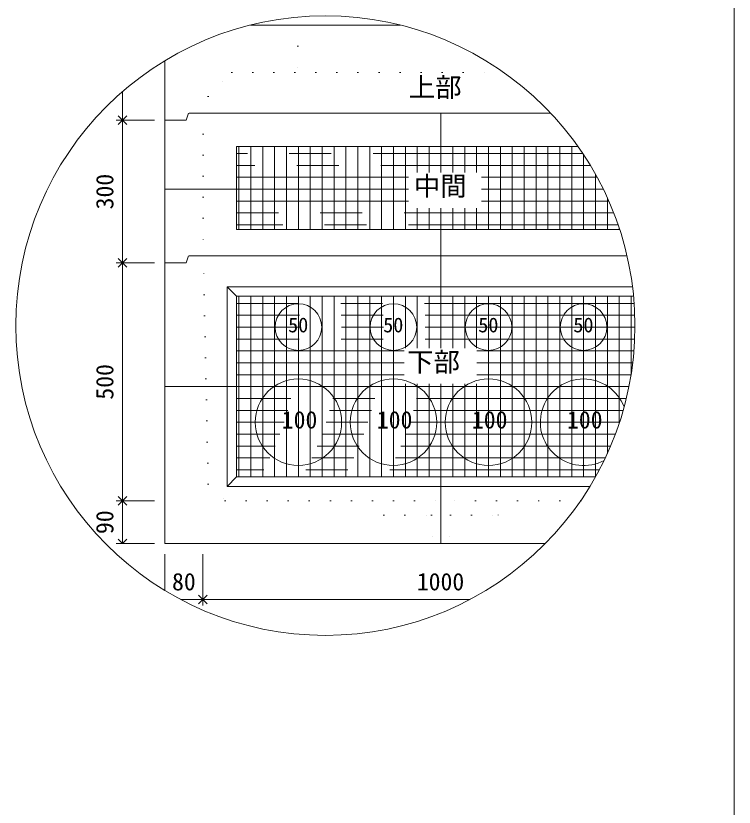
# Model space of a CAD drawing. Units: millimetres, scale not verified. Extents: x -4890 to 18490, y -2292 to 2292.
# Drawn here: x -2918 to -1830, y -588 to 610 of the extents above; entities that cross this region are included whole.
import ezdxf
from ezdxf.enums import TextEntityAlignment as Align

# ---------------------------------------------------------------- set-up
doc = ezdxf.new("R2010")
doc.units = ezdxf.units.MM
doc.header["$LTSCALE"] = 10
doc.linetypes.add('USER2', pattern=[50.8, 31.75, -6.35, 6.35, -6.35])
doc.linetypes.add('USER5', pattern=[3.185, 0.01, -3.175])
for name, color, linetype, lineweight in [('0-0_0', 1, 'Continuous', 18), ('0-1_Defpoints', 7, 'USER2', 5), ('0-2_waku', 7, 'Continuous', 18), ('0-3_gaikei', 7, 'Continuous', 18), ('0-4_kakure', 7, 'USER5', 18), ('0-5_sunpou', 7, 'Continuous', 5), ('0-7_center', 7, 'Continuous', 18), ('0-8_hole', 6, 'Continuous', 18), ('0-D_dims', 7, 'Continuous', 18), ('0-E_文字１', 150, 'USER2', 18), ('0-F_コア部分\u3000寸法補助線3', 150, 'USER2', 18), ('1-0_コア部分\u3000寸法補助線2', 150, 'USER2', 18), ('1-1_コア部分\u3000中心補助線', 1, 'Continuous', 18), ('1-2_コア部分\u3000寸法補助線', 7, 'USER2', 5), ('1-3_uchigawa2', 6, 'USER2', 18)]:
    doc.layers.add(name, color=color, linetype=linetype, lineweight=lineweight)
doc.styles.add('ＭＳ ゴシック', font='')
doc.styles.get('ＭＳ ゴシック').set_extended_font_data('MS Gothic')

# ---------------------------------------------------------------- blocks, each defined once
blk = doc.blocks.new('_Open90_32')
at = {"layer": '0-5_sunpou'}
blk.add_line((0, 0), (-1, 0), dxfattribs=at)
blk.add_lwpolyline([(-0.5, 0.5), (0, 0), (-0.5, -0.5)], dxfattribs=at)

msp = doc.modelspace()

# ---------------------------------------------------------------- linework, layer by layer
at = {"layer": '0-0_0'}
for p, q in [((-2274.09, 372.48), (-2274.09, 462.65)), ((-2323.09, 347.45), (-2692.3, 347.45)), ((-2028.25, 347.45), (-2212.92, 347.45)), ((-2274.09, 246.65), (-2274.09, 318.58)), ((-2274.09, 106.68), (-2274.09, 246.65)), ((-2691.69, 48.65), (-1989.49, 48.65)), ((-2274.09, -188.95), (-2274.09, 52.78))]:
    msp.add_line(p, q, dxfattribs=at)
at = {"layer": '0-1_Defpoints'}
for p, q in [((-2562.09, 286.25), (-2562.09, 412.25)), ((-2490.09, 286.25), (-2490.09, 412.25)), ((-2418.09, 286.25), (-2418.09, 412.25)), ((-2346.09, 286.25), (-2346.09, 412.25)), ((-2202.09, 286.25), (-2202.09, 412.25)), ((-2130.09, 286.25), (-2130.09, 412.25)), ((-2059.36, 401.45), (-2583.69, 401.45)), ((-2058.09, 286.25), (-2058.09, 399.54)), ((-2005.82, 293.45), (-2583.69, 293.45)), ((-2562.09, -88.15), (-2562.09, 185.45)), ((-2490.09, -88.15), (-2490.09, 185.45)), ((-2418.09, -88.15), (-2418.09, 185.45)), ((-2346.09, -88.15), (-2346.09, 185.45)), ((-2202.09, -88.15), (-2202.09, 185.45)), ((-2130.09, -88.15), (-2130.09, 185.45)), ((-2058.09, -88.15), (-2058.09, 185.45)), ((-1986.09, 67.62), (-1986.09, 185.45)), ((-1980.76, 120.65), (-2583.69, 120.65)), ((-2010.04, -23.35), (-2583.69, -23.35))]:
    msp.add_line(p, q, dxfattribs=at)
at = {"layer": '0-2_waku'}
msp.add_line((-1830, 2291.5), (-1830, -1983.5), dxfattribs=at)
at = {"layer": '0-2_waku', "color": 6, "linetype": 'USER2'}
for p, q in [((-2583.69, 412.25), (-2274.09, 412.25)), ((-2583.69, 412.25), (-2583.69, 286.25)), ((-2066.8, 412.25), (-2274.09, 412.25)), ((-2583.69, 286.25), (-2274.09, 286.25)), ((-2003.41, 286.25), (-2274.09, 286.25))]:
    msp.add_line(p, q, dxfattribs=at)
at = {"layer": '0-3_gaikei'}
for p, q in [((-2562.75, 595.85), (-2508.7, 595.85)), ((-2562.75, 595.85), (-2508.7, 595.85)), ((-2562.75, 595.85), (-2508.7, 595.85)), ((-2335.65, 595.85), (-2562.75, 595.85)), ((-2562.7, 595.85), (-2335.65, 595.85)), ((-2562.7, 595.85), (-2335.65, 595.85)), ((-2692.3, 451.85), (-2692.3, 541.87)), ((-2656.3, 462.65), (-2659.9, 451.85)), ((-2274.09, 462.65), (-2655.69, 462.65)), ((-2108.11, 462.65), (-2274.7, 462.65)), ((-2692.3, 451.85), (-2692.3, -188.95)), ((-2659.9, 451.85), (-2692.3, 451.85)), ((-2659.9, 451.85), (-2692.3, 451.85)), ((-2656.3, 246.65), (-2659.9, 235.85)), ((-2274.09, 246.65), (-2655.69, 246.65)), ((-1992.4, 246.65), (-2274.7, 246.65)), ((-2659.9, 235.85), (-2692.3, 235.85)), ((-2659.9, 235.85), (-2692.3, 235.85)), ((-2692.3, -188.95), (-2115.99, -188.95)), ((-2692.3, -188.95), (-2115.99, -188.95)), ((-2692.3, -188.95), (-2115.99, -188.95))]:
    msp.add_line(p, q, dxfattribs=at)
at = {"layer": '0-4_kakure'}
for p, q in [((-2490.7, 595.85), (-2490.7, 607.97)), ((-2490.7, 595.85), (-2490.7, 523.85)), ((-2626.89, 487.85), (-2590.89, 523.85)), ((-2590.89, 523.85), (-2178.61, 523.85)), ((-2626.89, 487.85), (-2634.09, 462.65)), ((-2634.09, 462.65), (-2634.09, 246.65)), ((-2626.66, -98.95), (-2634.09, 246.65)), ((-2626.66, -98.95), (-2600.91, -124.15)), ((-2600.91, -124.15), (-2274.09, -124.15)), ((-2360.49, -145.75), (-2382.09, -124.15)), ((-2062.44, -124.15), (-2274.09, -124.15)), ((-2187.69, -145.75), (-2166.09, -124.15)), ((-2360.49, -145.75), (-2288.49, -145.75)), ((-2288.49, -145.75), (-2285.61, -188.95)), ((-2259.69, -145.75), (-2262.57, -188.95)), ((-2259.69, -145.75), (-2187.69, -145.75))]:
    msp.add_line(p, q, dxfattribs=at)
at = {"layer": '0-5_sunpou', "color": 150, "lineweight": 18}
for p, q in [((-2756.61, 494.97), (-2756.61, 464.81)), ((-2708.14, 451.85), (-2765.97, 451.85)), ((-2723.98, 451.85), (-2765.97, 451.85)), ((-2756.61, 438.89), (-2756.61, 248.81)), ((-2708.14, 235.85), (-2765.97, 235.85)), ((-2708.14, 235.85), (-2765.97, 235.85)), ((-2756.61, 222.89), (-2756.61, -111.19)), ((-2708.14, -124.15), (-2765.97, -124.15)), ((-2723.98, -124.15), (-2765.97, -124.15)), ((-2756.61, -137.11), (-2756.61, -175.99)), ((-2708.14, -188.95), (-2765.97, -188.95)), ((-2692.3, -204.79), (-2692.3, -260)), ((-2634.7, -204.79), (-2634.7, -282.85)), ((-2634.7, -204.79), (-2634.7, -282.85)), ((-2668.52, -273.49), (-2647.66, -273.49)), ((-2621.74, -273.49), (-2229.88, -273.49))]:
    msp.add_line(p, q, dxfattribs=at)
msp.add_circle((-2449.2, 140.93), 468.88, dxfattribs=at)
at = {"layer": '0-7_center'}
for centre, radius in [((-2490.09, 138.65), 35.28), ((-2346.09, 138.65), 35.28), ((-2202.09, 138.65), 35.28), ((-2058.09, 138.65), 35.28), ((-2490.09, -5.35), 65.52), ((-2346.09, -5.35), 65.52), ((-2202.09, -5.35), 65.52)]:
    msp.add_circle(centre, radius, dxfattribs=at)
msp.add_arc((-2058.09, -5.35), 65.52, 20.66629, 298.32089, dxfattribs=at)
at = {"layer": '0-8_hole'}
for p, q in [((-2598.09, 199.85), (-2583.69, 185.45)), ((-2598.09, -102.55), (-2598.09, 199.85)), ((-2583.69, 185.45), (-2274.09, 185.45)), ((-2583.69, -88.15), (-2583.69, 185.45)), ((-2274.09, 185.45), (-1982.44, 185.45)), ((-2598.09, -102.55), (-2583.69, -88.15)), ((-2583.69, -88.15), (-2040.09, -88.15)), ((-2598.09, -102.55), (-2048.5, -102.55))]:
    msp.add_line(p, q, dxfattribs=at)
msp.add_lwpolyline([(-2598.09, 199.85), (-2274.09, 199.85), (-1984.04, 199.85)], dxfattribs=at)
at = {"layer": '0-E_文字１'}
for p, q in [((-2580.09, 286.25), (-2580.09, 412.25)), ((-2544.09, 286.25), (-2544.09, 412.25)), ((-2508.09, 286.25), (-2508.09, 412.25)), ((-2472.09, 286.25), (-2472.09, 412.25)), ((-2436.09, 286.25), (-2436.09, 412.25)), ((-2400.09, 286.25), (-2400.09, 412.25)), ((-2364.09, 286.25), (-2364.09, 412.25)), ((-2328.09, 286.25), (-2328.09, 412.25)), ((-2292.09, 372.48), (-2292.09, 412.25)), ((-2256.09, 372.48), (-2256.09, 412.25)), ((-2220.09, 372.48), (-2220.09, 412.25)), ((-2184.09, 286.25), (-2184.09, 412.25)), ((-2148.09, 286.25), (-2148.09, 412.25)), ((-2112.09, 286.25), (-2112.09, 412.25)), ((-2076.09, 286.25), (-2076.09, 412.25)), ((-2323.09, 365.45), (-2583.69, 365.45)), ((-2037.57, 365.45), (-2212.92, 365.45)), ((-2040.09, 286.25), (-2040.09, 370.01)), ((-2323.09, 329.45), (-2583.69, 329.45)), ((-2019.89, 329.45), (-2212.92, 329.45)), ((-2292.09, 286.25), (-2292.09, 318.58)), ((-2256.09, 286.25), (-2256.09, 318.58)), ((-2220.09, 286.25), (-2220.09, 318.58)), ((-2004.09, 286.25), (-2004.09, 288.32)), ((-2580.09, -88.15), (-2580.09, 185.45)), ((-2544.09, -88.15), (-2544.09, 185.45)), ((-2508.09, -88.15), (-2508.09, 185.45)), ((-2472.09, -88.15), (-2472.09, 185.45)), ((-2436.09, -88.15), (-2436.09, 185.45)), ((-2400.09, -88.15), (-2400.09, 185.45)), ((-2364.09, -88.15), (-2364.09, 185.45)), ((-2328.09, 106.68), (-2328.09, 185.45)), ((-2292.09, 106.68), (-2292.09, 185.45)), ((-2256.09, 106.68), (-2256.09, 185.45)), ((-2220.09, 106.68), (-2220.09, 185.45)), ((-2184.09, -88.15), (-2184.09, 185.45)), ((-2148.09, -88.15), (-2148.09, 185.45)), ((-2112.09, -88.15), (-2112.09, 185.45)), ((-2076.09, -88.15), (-2076.09, 185.45)), ((-2040.09, -88.15), (-2040.09, 185.45)), ((-2004.09, -6.45), (-2004.09, 185.45)), ((-1981.54, 174.65), (-2583.69, 174.65)), ((-1980.33, 138.65), (-2583.69, 138.65)), ((-2329.71, 102.65), (-2583.69, 102.65)), ((-1981.89, 102.65), (-2219.55, 102.65)), ((-2329.71, 66.65), (-2583.69, 66.65)), ((-1986.24, 66.65), (-2219.55, 66.65)), ((-2328.09, -88.15), (-2328.09, 52.78)), ((-2292.09, -88.15), (-2292.09, 52.78)), ((-2256.09, -88.15), (-2256.09, 52.78)), ((-2220.09, -88.15), (-2220.09, 52.78)), ((-1993.47, 30.65), (-2583.69, 30.65)), ((-2003.72, -5.35), (-2583.69, -5.35)), ((-2017.2, -41.35), (-2583.69, -41.35)), ((-2034.23, -77.35), (-2583.69, -77.35))]:
    msp.add_line(p, q, dxfattribs=at)
at = {"layer": '0-F_コア部分\u3000寸法補助線3'}
for p, q in [((-2562.09, 286.25), (-2562.09, 412.25)), ((-2526.09, 286.25), (-2526.09, 412.25)), ((-2490.09, 286.25), (-2490.09, 412.25)), ((-2454.09, 286.25), (-2454.09, 412.25)), ((-2382.09, 286.25), (-2382.09, 412.25)), ((-2310.09, 372.48), (-2310.09, 412.25)), ((-2238.09, 372.48), (-2238.09, 412.25)), ((-2166.09, 286.25), (-2166.09, 412.25)), ((-2094.09, 286.25), (-2094.09, 412.25)), ((-2047.91, 383.45), (-2583.69, 383.45)), ((-2022.09, 286.25), (-2022.09, 334.38)), ((-2012.43, 311.45), (-2583.69, 311.45)), ((-2310.09, 286.25), (-2310.09, 318.58)), ((-2238.09, 286.25), (-2238.09, 318.58)), ((-2526.09, -88.15), (-2526.09, 185.45)), ((-2490.09, -88.15), (-2490.09, 185.45)), ((-2454.09, -88.15), (-2454.09, 185.45)), ((-2382.09, -88.15), (-2382.09, 185.45)), ((-2310.09, 106.68), (-2310.09, 185.45)), ((-2238.09, 106.68), (-2238.09, 185.45)), ((-2166.09, -88.15), (-2166.09, 185.45)), ((-2094.09, -88.15), (-2094.09, 185.45)), ((-2022.09, -52.52), (-2022.09, 185.45)), ((-1980.59, 156.65), (-2583.69, 156.65)), ((-2329.71, 84.65), (-2583.69, 84.65)), ((-1983.71, 84.65), (-2219.55, 84.65)), ((-2310.09, -88.15), (-2310.09, 52.78)), ((-2238.09, -88.15), (-2238.09, 52.78)), ((-1998.21, 12.65), (-2583.69, 12.65)), ((-2025.25, -59.35), (-2583.69, -59.35))]:
    msp.add_line(p, q, dxfattribs=at)
at = {"layer": '1-0_コア部分\u3000寸法補助線2'}
for p, q in [((-2562.09, 286.25), (-2562.09, 412.25)), ((-2526.09, 286.25), (-2526.09, 412.25)), ((-2490.09, 286.25), (-2490.09, 412.25)), ((-2454.09, 286.25), (-2454.09, 412.25)), ((-2382.09, 286.25), (-2382.09, 412.25)), ((-2310.09, 372.48), (-2310.09, 412.25)), ((-2238.09, 372.48), (-2238.09, 412.25)), ((-2166.09, 286.25), (-2166.09, 412.25)), ((-2094.09, 286.25), (-2094.09, 412.25)), ((-2047.91, 383.45), (-2583.69, 383.45)), ((-2022.09, 286.25), (-2022.09, 334.38)), ((-2012.43, 311.45), (-2583.69, 311.45)), ((-2310.09, 286.25), (-2310.09, 318.58)), ((-2238.09, 286.25), (-2238.09, 318.58)), ((-2526.09, -88.15), (-2526.09, 185.45)), ((-2490.09, -88.15), (-2490.09, 185.45)), ((-2454.09, -88.15), (-2454.09, 185.45)), ((-2382.09, -88.15), (-2382.09, 185.45)), ((-2310.09, 106.68), (-2310.09, 185.45)), ((-2238.09, 106.68), (-2238.09, 185.45)), ((-2166.09, -88.15), (-2166.09, 185.45)), ((-2094.09, -88.15), (-2094.09, 185.45)), ((-2022.09, -52.52), (-2022.09, 185.45)), ((-1980.59, 156.65), (-2583.69, 156.65)), ((-2329.71, 84.65), (-2583.69, 84.65)), ((-1983.71, 84.65), (-2219.55, 84.65)), ((-2310.09, -88.15), (-2310.09, 52.78)), ((-2238.09, -88.15), (-2238.09, 52.78)), ((-1998.21, 12.65), (-2583.69, 12.65)), ((-2025.25, -59.35), (-2583.69, -59.35))]:
    msp.add_line(p, q, dxfattribs=at)
at = {"layer": '1-1_コア部分\u3000中心補助線'}
for p, q in [((-2274.09, 372.48), (-2274.09, 462.65)), ((-2323.09, 347.45), (-2692.3, 347.45)), ((-2028.25, 347.45), (-2212.92, 347.45)), ((-2274.09, 246.65), (-2274.09, 318.58)), ((-2274.09, 106.68), (-2274.09, 246.65)), ((-2691.69, 48.65), (-1989.49, 48.65)), ((-2274.09, -188.95), (-2274.09, 52.78))]:
    msp.add_line(p, q, dxfattribs=at)
at = {"layer": '1-2_コア部分\u3000寸法補助線'}
for p, q in [((-2562.09, 286.25), (-2562.09, 412.25)), ((-2490.09, 286.25), (-2490.09, 412.25)), ((-2418.09, 286.25), (-2418.09, 412.25)), ((-2346.09, 286.25), (-2346.09, 412.25)), ((-2202.09, 286.25), (-2202.09, 412.25)), ((-2130.09, 286.25), (-2130.09, 412.25)), ((-2059.36, 401.45), (-2583.69, 401.45)), ((-2058.09, 286.25), (-2058.09, 399.54)), ((-2005.82, 293.45), (-2583.69, 293.45)), ((-2562.09, -88.15), (-2562.09, 185.45)), ((-2490.09, -88.15), (-2490.09, 185.45)), ((-2418.09, -88.15), (-2418.09, 185.45)), ((-2346.09, -88.15), (-2346.09, 185.45)), ((-2202.09, -88.15), (-2202.09, 185.45)), ((-2130.09, -88.15), (-2130.09, 185.45)), ((-2058.09, -88.15), (-2058.09, 185.45)), ((-1986.09, 67.62), (-1986.09, 185.45)), ((-1980.76, 120.65), (-2583.69, 120.65)), ((-2010.04, -23.35), (-2583.69, -23.35))]:
    msp.add_line(p, q, dxfattribs=at)
at = {"layer": '1-3_uchigawa2'}
for p, q in [((-2583.69, 412.25), (-2274.09, 412.25)), ((-2583.69, 412.25), (-2583.69, 286.25)), ((-2066.8, 412.25), (-2274.09, 412.25)), ((-2583.69, 286.25), (-2274.09, 286.25)), ((-2003.41, 286.25), (-2274.09, 286.25))]:
    msp.add_line(p, q, dxfattribs=at)

# ---------------------------------------------------------------- block references
at = {"layer": '0-5_sunpou', "xscale": 12.96, "yscale": 12.96}
for p, rotation in [((-2756.61, 451.85), 270), ((-2756.61, 451.85), 90), ((-2756.61, 235.85), 270), ((-2756.61, 235.85), 90), ((-2756.61, -124.15), 270), ((-2756.61, -124.15), 90), ((-2756.61, -188.95), 270), ((-2634.7, -273.49), 180)]:
    msp.add_blockref('_Open90_32', p, dxfattribs=dict(at, rotation=rotation))
msp.add_blockref('_Open90_32', (-2634.7, -273.49), dxfattribs=at)

# ---------------------------------------------------------------- texts
at = {"layer": '0-5_sunpou', "style": 'ＭＳ ゴシック'}
for s, p in [('300', (-2762.37, 316.85)), ('500', (-2762.37, 28.85)), ('90', (-2762.37, -174.55))]:
    msp.add_text(s, height=26.39, rotation=90, dxfattribs=at).set_placement(p, align=Align.BOTTOM_LEFT)
for s, p in [('80', (-2681.5, -267.73)), ('1000', (-2310.7, -267.73))]:
    msp.add_text(s, height=26.39, dxfattribs=at).set_placement(p, align=Align.BOTTOM_LEFT)
at = {"layer": '0-D_dims', "style": 'ＭＳ ゴシック'}
for s, height, p in [('上部', 29.33, (-2322.89, 478.22)), ('中間', 29.33, (-2315.17, 328.75)), ('50', 22.43, (-2505.63, 124.01)), ('50', 22.43, (-2361.63, 124.01)), ('50', 22.43, (-2217.63, 124.01)), ('50', 22.43, (-2073.63, 124.01)), ('下部', 29.33, (-2325.4, 62.5)), ('100', 26.39, (-2515.25, -22.75)), ('100', 26.39, (-2371.25, -22.75)), ('100', 26.39, (-2227.25, -22.75)), ('100', 26.39, (-2083.25, -22.75))]:
    msp.add_text(s, height=height, dxfattribs=at).set_placement(p, align=Align.BOTTOM_LEFT)

doc.saveas('drawing.dxf')
